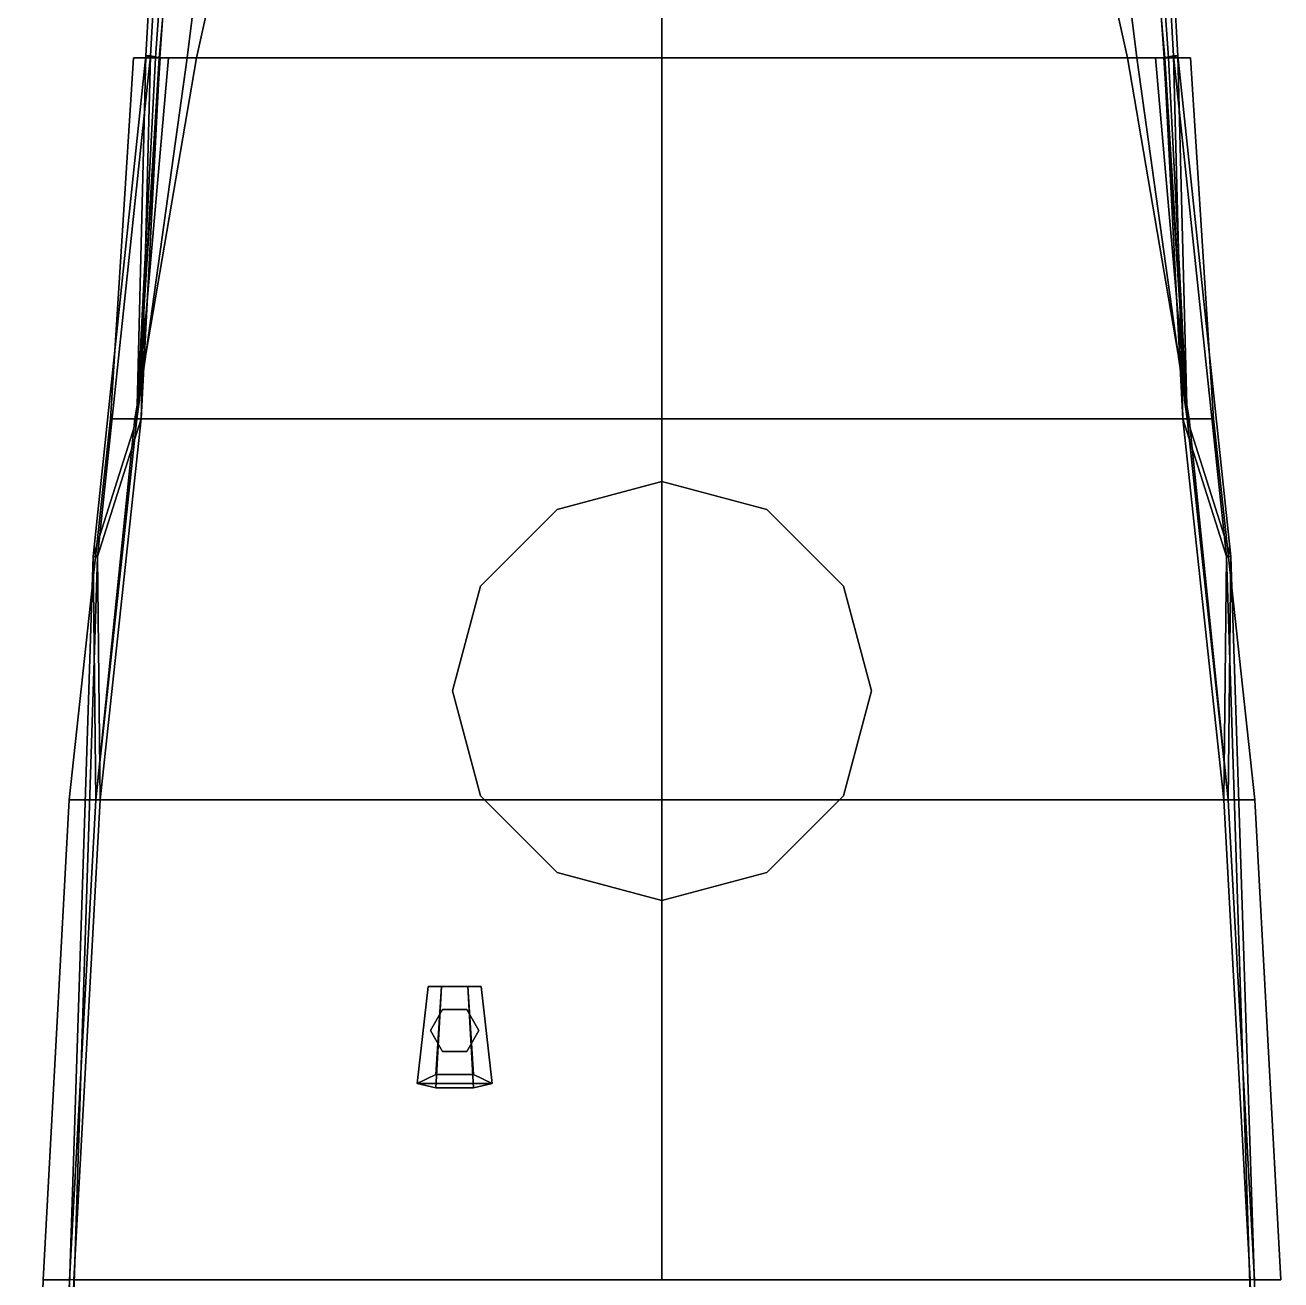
# Model space of a CAD drawing. Extents: x -2.9 to 2.9, y -19.2 to 18.7.
# Drawn here: x -2.89 to 2.81, y 2.94 to 8.63 of the extents above; entities that cross this region are included whole.
import ezdxf

# ---------------------------------------------------------------- set-up
doc = ezdxf.new("R2010")
doc.units = 0
doc.layers.get('0').update_dxf_attribs({"linetype": 'CONTINUOUS'})
doc.layers.add('TMP', color=6, linetype='CONTINUOUS')

msp = doc.modelspace()

# ---------------------------------------------------------------- linework, layer by layer
for points in [[(-2.24, 10.27, 1.65), (-2.1612, 10.3986, 0.958), (-2.2968, 8.4815, 0.8648), (-2.34, 8.49, 1.54)], [(-2.1612, 10.3986, 0.958), (-2.1104, 10.3986, 0.78), (-2.2799, 8.4815, 0.78), (-2.2968, 8.4815, 0.8648)], [(-2.1104, 10.3986, 0.78), (-1.9154, 10.3986, 0.1443), (-2.1527, 8.4815, 0.085), (-2.2799, 8.4815, 0.78)], [(2.1412, 10.3986, 0.958), (-2.1412, 10.3986, 0.958), (-2.2768, 8.4815, 0.8648), (2.2768, 8.4815, 0.8648)], [(-1.9154, 10.3986, 0.1443), (-1.6866, 10.3986, -1.0422), (-2.1104, 8.4815, -1.2456), (-2.1527, 8.4815, 0.085)], [(0, 8.4815, -1.644), (-2.1104, 8.4815, -1.2456), (-1.6866, 10.3986, -1.0422), (0, 10.3986, -1.644)], [(0, 10.3986, -1.644), (1.6866, 10.3986, -1.0422), (2.1104, 8.4815, -1.2456), (0, 8.4815, -1.644)], [(2.1527, 8.4815, 0.085), (2.1104, 8.4815, -1.2456), (1.6866, 10.3986, -1.0422), (1.9154, 10.3986, 0.1443)], [(2.2799, 8.4815, 0.78), (2.1527, 8.4815, 0.085), (1.9154, 10.3986, 0.1443), (2.1104, 10.3986, 0.78)], [(2.2968, 8.4815, 0.8648), (2.2799, 8.4815, 0.78), (2.1104, 10.3986, 0.78), (2.1612, 10.3986, 0.958)], [(2.34, 8.49, 1.54), (2.2968, 8.4815, 0.8648), (2.1612, 10.3986, 0.958), (2.24, 10.27, 1.65)], [(-2.22, 10.27, 1.65), (-2.24, 10.27, 1.65), (-2.34, 8.49, 1.54), (-2.32, 8.49, 1.54)], [(2.32, 8.49, 1.54), (2.34, 8.49, 1.54), (2.24, 10.27, 1.65), (2.22, 10.27, 1.65)], [(-2.58, 6.22, 1.4), (-2.34, 8.49, 1.54), (-2.3816, 6.844, 0.78), (-2.58, 6.22, 1.4)], [(-2.32, 8.49, 1.54), (-2.34, 8.49, 1.54), (-2.58, 6.22, 1.4), (-2.56, 6.22, 1.4)], [(-2.3816, 6.844, 0.78), (-2.34, 8.49, 1.54), (-2.2968, 8.4815, 0.8648), (-2.3816, 6.844, 0.78)], [(2.2968, 8.4815, 0.8648), (2.2968, 8.4815, 0.8648), (2.34, 8.49, 1.54), (2.3816, 6.844, 0.78)], [(2.56, 6.22, 1.4), (2.58, 6.22, 1.4), (2.34, 8.49, 1.54), (2.32, 8.49, 1.54)], [(2.3816, 6.844, 0.78), (2.3816, 6.844, 0.78), (2.34, 8.49, 1.54), (2.58, 6.22, 1.4)], [(-2.2378, 8.4815, 0.55), (-2.3816, 6.844, 0.55), (-2.5016, 6.844, 0.55), (-2.3962, 8.4815, 0.55)], [(-2.5016, 6.844, 0.55), (-2.5016, 6.844, 0.76), (-2.3962, 8.4815, 0.76), (-2.3962, 8.4815, 0.55)], [(-2.3962, 8.4815, 0.76), (-2.5016, 6.844, 0.76), (-2.3816, 6.844, 0.76), (-2.2762, 8.4815, 0.76)], [(-2.3962, 8.4815, 0.55), (-2.3962, 8.4815, 0.76), (-2.2762, 8.4815, 0.76), (-2.2378, 8.4815, 0.55)], [(0, 6.844, -1.644), (-2.3901, 6.844, -1.3727), (-2.1104, 8.4815, -1.2456), (0, 8.4815, -1.644)], [(-2.1527, 8.4815, 0.085), (-2.1104, 8.4815, -1.2456), (-2.3901, 6.844, -1.3727), (-2.3816, 6.844, -0.0082)], [(-2.2799, 8.4815, 0.78), (-2.2762, 8.4815, 0.76), (-2.3816, 6.844, 0.76), (-2.3816, 6.844, 0.78)], [(-2.2968, 8.4815, 0.8648), (-2.2799, 8.4815, 0.78), (-2.3816, 6.844, 0.78)], [(-2.2378, 8.4815, 0.55), (-2.1527, 8.4815, 0.085), (-2.3816, 6.844, -0.0082), (-2.3816, 6.844, 0.55)], [(2.2768, 8.4815, 0.8648), (-2.2768, 8.4815, 0.8648), (-2.3616, 6.844, 0.78), (2.3616, 6.844, 0.78)], [(0, 8.4815, -1.644), (2.1104, 8.4815, -1.2456), (2.3901, 6.844, -1.3727), (0, 6.844, -1.644)], [(2.3816, 6.844, -0.0082), (2.3901, 6.844, -1.3727), (2.1104, 8.4815, -1.2456), (2.1527, 8.4815, 0.085)], [(2.3816, 6.844, 0.55), (2.3816, 6.844, -0.0082), (2.1527, 8.4815, 0.085), (2.2378, 8.4815, 0.55)], [(2.3962, 8.4815, 0.76), (2.3962, 8.4815, 0.55), (2.2378, 8.4815, 0.55), (2.2762, 8.4815, 0.76)], [(2.3962, 8.4815, 0.55), (2.5016, 6.844, 0.55), (2.3816, 6.844, 0.55), (2.2378, 8.4815, 0.55)], [(2.3816, 6.844, 0.78), (2.3816, 6.844, 0.76), (2.2762, 8.4815, 0.76), (2.2799, 8.4815, 0.78)], [(2.2762, 8.4815, 0.76), (2.3816, 6.844, 0.76), (2.5016, 6.844, 0.76), (2.3962, 8.4815, 0.76)], [(2.3816, 6.844, 0.78), (2.3816, 6.844, 0.78), (2.2799, 8.4815, 0.78), (2.2968, 8.4815, 0.8648)], [(2.5016, 6.844, 0.76), (2.5016, 6.844, 0.55), (2.3962, 8.4815, 0.55), (2.3962, 8.4815, 0.76)], [(-2.3816, 6.844, 0.55), (-2.568, 5.1164, 0.52), (-2.688, 5.1164, 0.52), (-2.5016, 6.844, 0.55)], [(-2.688, 5.1164, 0.52), (-2.688, 5.1164, 0.73), (-2.5016, 6.844, 0.76), (-2.5016, 6.844, 0.55)], [(-2.5016, 6.844, 0.76), (-2.688, 5.1164, 0.73), (-2.568, 5.1164, 0.73), (-2.3816, 6.844, 0.76)], [(-2.58, 6.22, 1.4), (-2.3816, 6.844, 0.78), (-2.568, 5.1164, 0.78), (-2.58, 6.22, 1.4)], [(0, 5.1164, -1.644), (-2.568, 5.1164, -1.466), (-2.3901, 6.844, -1.3727), (0, 6.844, -1.644)], [(-2.3816, 6.844, -0.0082), (-2.3901, 6.844, -1.3727), (-2.568, 5.1164, -1.466), (-2.568, 5.1164, 0.78)], [(-2.3816, 6.844, 0.78), (-2.3816, 6.844, -0.0082), (-2.568, 5.1164, 0.78)], [(2.3616, 6.844, 0.78), (-2.3616, 6.844, 0.78), (-2.548, 5.1164, 0.78), (2.548, 5.1164, 0.78)], [(0, 6.844, -1.644), (2.3901, 6.844, -1.3727), (2.568, 5.1164, -1.466), (0, 5.1164, -1.644)], [(2.568, 5.1164, 0.78), (2.568, 5.1164, -1.466), (2.3901, 6.844, -1.3727), (2.3816, 6.844, -0.0082)], [(2.568, 5.1164, 0.78), (2.568, 5.1164, 0.78), (2.3816, 6.844, -0.0082), (2.3816, 6.844, 0.78)], [(2.568, 5.1164, 0.78), (2.568, 5.1164, 0.78), (2.3816, 6.844, 0.78), (2.58, 6.22, 1.4)], [(2.5016, 6.844, 0.55), (2.688, 5.1164, 0.52), (2.568, 5.1164, 0.52), (2.3816, 6.844, 0.55)], [(2.3816, 6.844, 0.76), (2.568, 5.1164, 0.73), (2.688, 5.1164, 0.73), (2.5016, 6.844, 0.76)], [(2.688, 5.1164, 0.73), (2.688, 5.1164, 0.52), (2.5016, 6.844, 0.55), (2.5016, 6.844, 0.76)], [(0, 6.56, 0.78), (-0.475, 6.4327, 0.78), (-0.475, 6.4327, 0.99), (0, 6.56, 0.99)], [(0.475, 6.4327, 0.78), (0, 6.56, 0.78), (0, 6.56, 0.99), (0.475, 6.4327, 0.99)], [(-0.475, 6.4327, 0.78), (-0.8227, 6.085, 0.78), (-0.8227, 6.085, 0.99), (-0.475, 6.4327, 0.99)], [(0.8227, 6.085, 0.78), (0.475, 6.4327, 0.78), (0.475, 6.4327, 0.99), (0.8227, 6.085, 0.99)], [(-2.58, 6.22, 1.4), (-2.568, 5.1164, 0.78), (-2.6867, 2.9389, 0.78), (-2.7, 2.5, 1.14)], [(-2.56, 6.22, 1.4), (-2.58, 6.22, 1.4), (-2.7, 2.5, 1.14), (-2.68, 2.5, 1.14)], [(2.68, 2.5, 1.14), (2.7, 2.5, 1.14), (2.58, 6.22, 1.4), (2.56, 6.22, 1.4)], [(2.7, 2.5, 1.14), (2.6867, 2.9389, 0.78), (2.568, 5.1164, 0.78), (2.58, 6.22, 1.4)], [(-0.8227, 6.085, 0.78), (-0.95, 5.61, 0.78), (-0.95, 5.61, 0.99), (-0.8227, 6.085, 0.99)], [(0.95, 5.61, 0.78), (0.8227, 6.085, 0.78), (0.8227, 6.085, 0.99), (0.95, 5.61, 0.99)], [(-0.95, 5.61, 0.78), (-0.8227, 5.135, 0.78), (-0.8227, 5.135, 0.99), (-0.95, 5.61, 0.99)], [(0.8227, 5.135, 0.78), (0.95, 5.61, 0.78), (0.95, 5.61, 0.99), (0.8227, 5.135, 0.99)], [(-0.8227, 5.135, 0.78), (-0.475, 4.7873, 0.78), (-0.475, 4.7873, 0.99), (-0.8227, 5.135, 0.99)], [(0.475, 4.7873, 0.78), (0.8227, 5.135, 0.78), (0.8227, 5.135, 0.99), (0.475, 4.7873, 0.99)], [(-2.688, 5.1164, 0.73), (-2.8067, 2.9389, 0.73), (-2.6867, 2.9389, 0.73), (-2.568, 5.1164, 0.73)], [(-2.8067, 2.9389, 0.52), (-2.8067, 2.9389, 0.73), (-2.688, 5.1164, 0.73), (-2.688, 5.1164, 0.52)], [(-2.568, 5.1164, 0.52), (-2.6867, 2.9389, 0.52), (-2.8067, 2.9389, 0.52), (-2.688, 5.1164, 0.52)], [(0, 2.9389, -1.644), (-2.6867, 2.9389, -1.5084), (-2.568, 5.1164, -1.466), (0, 5.1164, -1.644)], [(-2.568, 5.1164, 0.52), (-2.568, 5.1164, -1.466), (-2.6867, 2.9389, -1.5084), (-2.6867, 2.9389, 0.52)], [(-2.568, 5.1164, 0.78), (-2.568, 5.1164, 0.73), (-2.6867, 2.9389, 0.73), (-2.6867, 2.9389, 0.78)], [(2.548, 5.1164, 0.78), (-2.548, 5.1164, 0.78), (-2.6667, 2.9389, 0.78), (2.6667, 2.9389, 0.78)], [(0, 5.1164, -1.644), (2.568, 5.1164, -1.466), (2.6867, 2.9389, -1.5084), (0, 2.9389, -1.644)], [(2.6867, 2.9389, 0.52), (2.6867, 2.9389, -1.5084), (2.568, 5.1164, -1.466), (2.568, 5.1164, 0.52)], [(2.688, 5.1164, 0.52), (2.8067, 2.9389, 0.52), (2.6867, 2.9389, 0.52), (2.568, 5.1164, 0.52)], [(2.568, 5.1164, 0.73), (2.6867, 2.9389, 0.73), (2.8067, 2.9389, 0.73), (2.688, 5.1164, 0.73)], [(2.6867, 2.9389, 0.78), (2.6867, 2.9389, 0.73), (2.568, 5.1164, 0.73), (2.568, 5.1164, 0.78)], [(2.8067, 2.9389, 0.73), (2.8067, 2.9389, 0.52), (2.688, 5.1164, 0.52), (2.688, 5.1164, 0.73)], [(-0.475, 4.7873, 0.78), (0, 4.66, 0.78), (0, 4.66, 0.99), (-0.475, 4.7873, 0.99)], [(0, 4.66, 0.78), (0.475, 4.7873, 0.78), (0.475, 4.7873, 0.99), (0, 4.66, 0.99)], [(-1, 4.27, 1.2539), (-1.06, 4.27, 1.15), (-1.11, 3.83, 1.15), (-1.025, 3.81, 1.2972)], [(-1.06, 4.27, 1.15), (-1, 4.27, 1.0461), (-1.025, 3.87, 1.0028), (-1.11, 3.83, 1.15)], [(-0.88, 4.27, 1.0461), (-1, 4.27, 1.0461), (-1.06, 4.27, 1.15), (-0.82, 4.27, 1.15)], [(-0.82, 4.27, 1.15), (-1.06, 4.27, 1.15), (-1, 4.27, 1.2539), (-0.88, 4.27, 1.2539)], [(-0.88, 4.27, 1.2539), (-1, 4.27, 1.2539), (-1.025, 3.81, 1.2972), (-0.855, 3.81, 1.2972)], [(-1, 4.27, 1.0461), (-0.88, 4.27, 1.0461), (-0.855, 3.87, 1.0028), (-1.025, 3.87, 1.0028)], [(-0.82, 4.27, 1.15), (-0.88, 4.27, 1.2539), (-0.855, 3.81, 1.2972), (-0.77, 3.83, 1.15)], [(-0.88, 4.27, 1.0461), (-0.82, 4.27, 1.15), (-0.77, 3.83, 1.15), (-0.855, 3.87, 1.0028)], [(-0.995, 4.1653, 0.78), (-1.05, 4.07, 0.78), (-1.05, 4.07, 1.11), (-0.995, 4.1653, 1.04)], [(-0.885, 4.1653, 0.78), (-0.995, 4.1653, 0.78), (-0.995, 4.1653, 1.04), (-0.885, 4.1653, 1.04)], [(-0.83, 4.07, 0.78), (-0.885, 4.1653, 0.78), (-0.885, 4.1653, 1.04), (-0.83, 4.07, 1.11)], [(-1.05, 4.07, 0.78), (-0.995, 3.9747, 0.78), (-0.995, 3.9747, 1.02), (-1.05, 4.07, 1.11)], [(-0.885, 3.9747, 0.78), (-0.83, 4.07, 0.78), (-0.83, 4.07, 1.11), (-0.885, 3.9747, 1.02)], [(-0.995, 3.9747, 0.78), (-0.885, 3.9747, 0.78), (-0.885, 3.9747, 1.02), (-0.995, 3.9747, 1.02)], [(-0.77, 3.83, 1.15), (-1.11, 3.83, 1.15), (-1.025, 3.87, 1.0028), (-0.855, 3.87, 1.0028)], [(-0.855, 3.81, 1.2972), (-1.025, 3.81, 1.2972), (-1.11, 3.83, 1.15), (-0.77, 3.83, 1.15)], [(-2.8067, 2.9389, 0.73), (-2.8882, 0.3614, 0.73), (-2.7718, 0.3614, 0.73), (-2.6867, 2.9389, 0.73)], [(-2.8882, 0.3614, 0.52), (-2.8882, 0.3614, 0.73), (-2.8067, 2.9389, 0.73), (-2.8067, 2.9389, 0.52)], [(-2.6867, 2.9389, 0.52), (-2.7733, 0.3614, 0.52), (-2.8882, 0.3614, 0.52), (-2.8067, 2.9389, 0.52)]]:
    msp.add_3dface(points)
at = {"layer": 'TMP'}
for points in [[(-2.32, 8.49, 1.54), (-2.2768, 8.4815, 0.8648), (-2.1412, 10.3986, 0.958), (-2.22, 10.27, 1.65)], [(2.22, 10.27, 1.65), (2.1412, 10.3986, 0.958), (2.2768, 8.4815, 0.8648), (2.32, 8.49, 1.54)], [(-2.3616, 6.844, 0.78), (-2.3616, 6.844, 0.78), (-2.32, 8.49, 1.54), (-2.56, 6.22, 1.4)], [(-2.2768, 8.4815, 0.8648), (-2.2768, 8.4815, 0.8648), (-2.32, 8.49, 1.54), (-2.3616, 6.844, 0.78)], [(2.3616, 6.844, 0.78), (2.32, 8.49, 1.54), (2.2768, 8.4815, 0.8648), (2.3616, 6.844, 0.78)], [(2.56, 6.22, 1.4), (2.32, 8.49, 1.54), (2.3616, 6.844, 0.78), (2.56, 6.22, 1.4)], [(-2.548, 5.1164, 0.78), (-2.548, 5.1164, 0.78), (-2.3616, 6.844, 0.78), (-2.56, 6.22, 1.4)], [(2.56, 6.22, 1.4), (2.3616, 6.844, 0.78), (2.548, 5.1164, 0.78), (2.56, 6.22, 1.4)], [(-2.68, 2.5, 1.14), (-2.6667, 2.9389, 0.78), (-2.548, 5.1164, 0.78), (-2.56, 6.22, 1.4)], [(2.56, 6.22, 1.4), (2.548, 5.1164, 0.78), (2.6667, 2.9389, 0.78), (2.68, 2.5, 1.14)]]:
    msp.add_3dface(points, dxfattribs=at)

doc.saveas('drawing.dxf')
